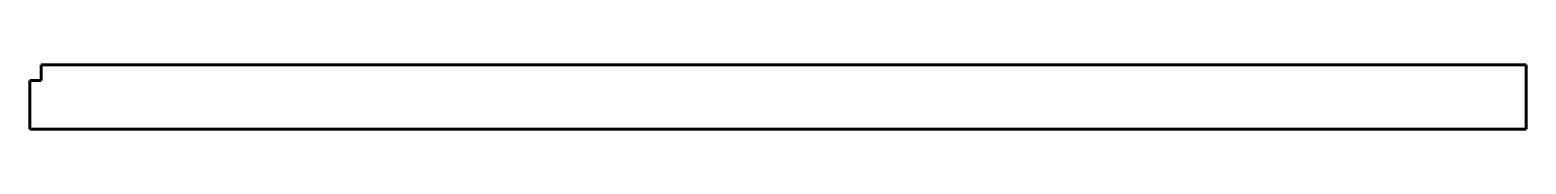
# Model space of a CAD drawing. Header units: millimetres. Extents: x -121 to 1844, y -58 to 27.
import ezdxf

# ---------------------------------------------------------------- set-up
doc = ezdxf.new("R2010")
doc.units = ezdxf.units.MM
for name, pattern in [('K5LT32782', [0]), ('K5LT32783', [0]), ('K5LT32784', [0])]:
    doc.linetypes.add(name, pattern=pattern)
doc.layers.add('Системный слой', color=7, linetype='Continuous')

msp = doc.modelspace()

# ---------------------------------------------------------------- linework, layer by layer
at = {"color": 18, "linetype": 'K5LT32782', "lineweight": 60, "true_color": 0x000000}
msp.add_line((-121.2, -58.2), (-121.2, 5.8), dxfattribs=at)
at = {"layer": 'Системный слой', "color": 18, "linetype": 'K5LT32782', "lineweight": 60, "true_color": 0x000000}
for p, q in [((-106.2, 26.8), (-106.2, 5.8)), ((-106.2, 5.8), (-121.2, 5.8))]:
    msp.add_line(p, q, dxfattribs=at)
at = {"layer": 'Системный слой', "color": 3, "linetype": 'K5LT32784', "lineweight": 60, "true_color": 0x00ff00}
for p, q in [((-106.2, 26.8), (1843.8, 26.8)), ((-121.2, -58.2), (1843.8, -58.2))]:
    msp.add_line(p, q, dxfattribs=at)
at = {"layer": 'Системный слой', "color": 5, "linetype": 'K5LT32783', "lineweight": 60, "true_color": 0x0000ff}
msp.add_line((1843.8, 26.8), (1843.8, -58.2), dxfattribs=at)

doc.saveas('drawing.dxf')
